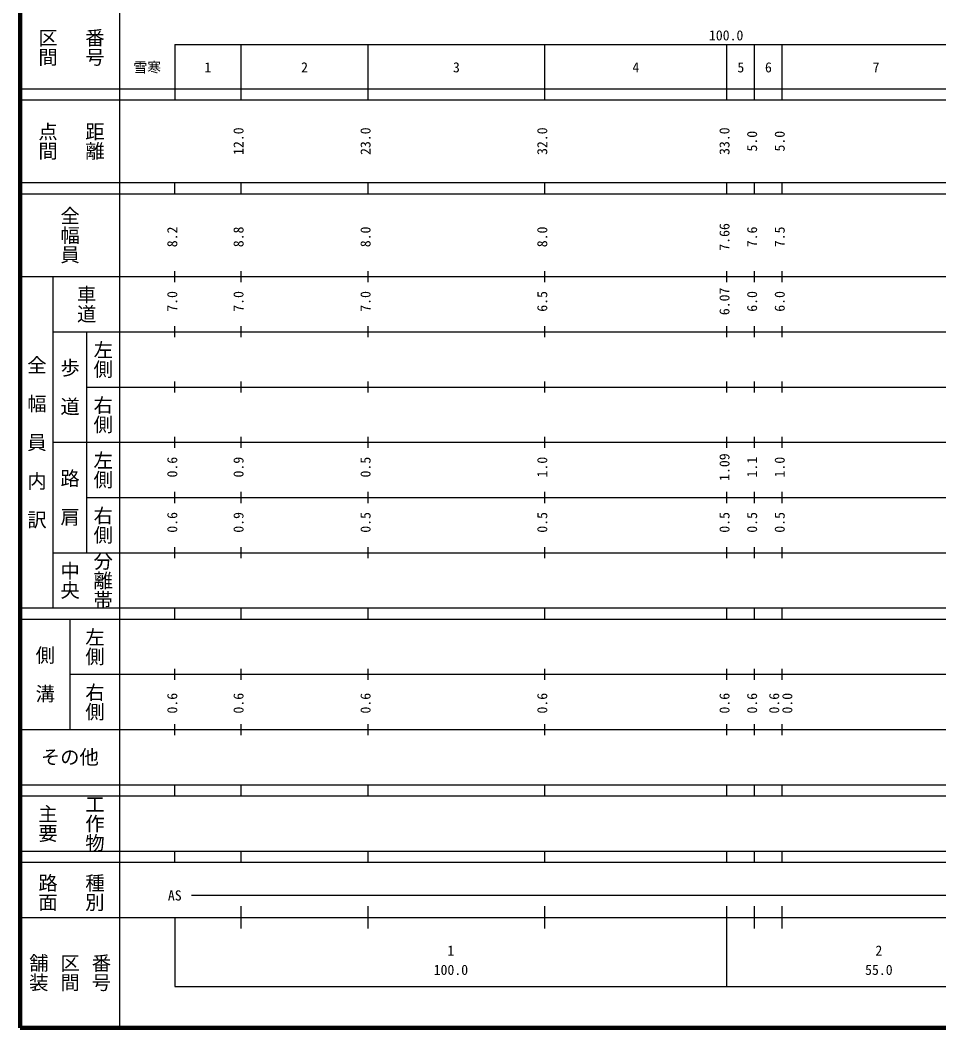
# Model space of a CAD drawing. Units: millimetres on the paper, enlarged 1000 times. Extents: x 40000 to 680000, y 20000 to 380000.
# Drawn here: x 40000 to 206364, y 20000 to 202409 of the extents above; entities that cross this region are included whole.
import ezdxf
from ezdxf.enums import TextEntityAlignment as Align

# ---------------------------------------------------------------- set-up
doc = ezdxf.new("R2010")
doc.units = ezdxf.units.MM
doc.header["$LTSCALE"] = 1000
doc.layers.add('M-TTL', color=2, linetype='Continuous', lineweight=140)
doc.layers.add('M-TTL-BAND', color=7, linetype='Continuous', lineweight=25)
doc.styles.add('@ＭＳ ゴシック', font='')
doc.styles.add('ＭＳ ゴシック', font='')
doc.styles.get('@ＭＳ ゴシック').set_extended_font_data('@MS Gothic')
doc.styles.get('ＭＳ ゴシック').set_extended_font_data('MS Gothic')

msp = doc.modelspace()

# ---------------------------------------------------------------- linework, layer by layer
at = {"layer": 'M-TTL'}
for p, q in [((40000, 380000), (40000, 20000)), ((40000, 20000), (680000, 20000))]:
    msp.add_line(p, q, dxfattribs=at)
at = {"layer": 'M-TTL-BAND'}
for p, q in [((58000, 370000), (58000, 20000)), ((68000, 198000), (579000, 198000)), ((68000, 198000), (68000, 188000)), ((80000, 188000), (80000, 198000)), ((103000, 188000), (103000, 198000)), ((135000, 188000), (135000, 198000)), ((168000, 188000), (168000, 198000)), ((173000, 188000), (173000, 198000)), ((178000, 188000), (178000, 198000)), ((40000, 190000), (579000, 190000)), ((40000, 188000), (579000, 188000)), ((40000, 173000), (579000, 173000)), ((68000, 171000), (68000, 173000)), ((80000, 171000), (80000, 173000)), ((103000, 171000), (103000, 173000)), ((135000, 171000), (135000, 173000)), ((168000, 171000), (168000, 173000)), ((173000, 171000), (173000, 173000)), ((178000, 171000), (178000, 173000)), ((40000, 171000), (579000, 171000)), ((68000, 155000), (68000, 157000)), ((80000, 155000), (80000, 157000)), ((103000, 155000), (103000, 157000)), ((135000, 155000), (135000, 157000)), ((168000, 155000), (168000, 157000)), ((173000, 155000), (173000, 157000)), ((178000, 155000), (178000, 157000)), ((40000, 156000), (579000, 156000)), ((46000, 96000), (46000, 156000)), ((46000, 146000), (579000, 146000)), ((52000, 146000), (52000, 106000)), ((68000, 145000), (68000, 147000)), ((80000, 145000), (80000, 147000)), ((103000, 145000), (103000, 147000)), ((135000, 145000), (135000, 147000)), ((168000, 145000), (168000, 147000)), ((173000, 145000), (173000, 147000)), ((178000, 145000), (178000, 147000)), ((68000, 135000), (68000, 137000)), ((80000, 135000), (80000, 137000)), ((103000, 135000), (103000, 137000)), ((135000, 135000), (135000, 137000)), ((168000, 135000), (168000, 137000)), ((173000, 135000), (173000, 137000)), ((178000, 135000), (178000, 137000)), ((52000, 136000), (579000, 136000)), ((46000, 126000), (579000, 126000)), ((68000, 125000), (68000, 127000)), ((80000, 125000), (80000, 127000)), ((103000, 125000), (103000, 127000)), ((135000, 125000), (135000, 127000)), ((168000, 125000), (168000, 127000)), ((173000, 125000), (173000, 127000)), ((178000, 125000), (178000, 127000)), ((68000, 115000), (68000, 117000)), ((80000, 115000), (80000, 117000)), ((103000, 115000), (103000, 117000)), ((135000, 115000), (135000, 117000)), ((168000, 115000), (168000, 117000)), ((173000, 115000), (173000, 117000)), ((178000, 115000), (178000, 117000)), ((52000, 116000), (579000, 116000)), ((46000, 106000), (579000, 106000)), ((68000, 105000), (68000, 107000)), ((80000, 105000), (80000, 107000)), ((103000, 105000), (103000, 107000)), ((135000, 105000), (135000, 107000)), ((168000, 105000), (168000, 107000)), ((173000, 105000), (173000, 107000)), ((178000, 105000), (178000, 107000)), ((40000, 96000), (579000, 96000)), ((68000, 94000), (68000, 96000)), ((80000, 94000), (80000, 96000)), ((103000, 94000), (103000, 96000)), ((135000, 94000), (135000, 96000)), ((168000, 94000), (168000, 96000)), ((173000, 94000), (173000, 96000)), ((178000, 94000), (178000, 96000)), ((40000, 94000), (579000, 94000)), ((49000, 94000), (49000, 74000)), ((49000, 84000), (579000, 84000)), ((68000, 83000), (68000, 85000)), ((80000, 83000), (80000, 85000)), ((103000, 83000), (103000, 85000)), ((135000, 83000), (135000, 85000)), ((168000, 83000), (168000, 85000)), ((173000, 83000), (173000, 85000)), ((178000, 83000), (178000, 85000)), ((68000, 73000), (68000, 75000)), ((80000, 73000), (80000, 75000)), ((103000, 73000), (103000, 75000)), ((135000, 73000), (135000, 75000)), ((168000, 73000), (168000, 75000)), ((173000, 73000), (173000, 75000)), ((178000, 73000), (178000, 75000)), ((40000, 74000), (579000, 74000)), ((40000, 64000), (579000, 64000)), ((68000, 62000), (68000, 64000)), ((80000, 62000), (80000, 64000)), ((103000, 62000), (103000, 64000)), ((135000, 62000), (135000, 64000)), ((168000, 62000), (168000, 64000)), ((173000, 62000), (173000, 64000)), ((178000, 62000), (178000, 64000)), ((40000, 62000), (579000, 62000)), ((40000, 52000), (579000, 52000)), ((68000, 50000), (68000, 52000)), ((80000, 50000), (80000, 52000)), ((103000, 50000), (103000, 52000)), ((135000, 50000), (135000, 52000)), ((168000, 50000), (168000, 52000)), ((173000, 50000), (173000, 52000)), ((178000, 50000), (178000, 52000)), ((40000, 50000), (579000, 50000)), ((71000, 44000), (565000, 44000)), ((80000, 38000), (80000, 42000)), ((103000, 38000), (103000, 42000)), ((135000, 38000), (135000, 42000)), ((168000, 27500), (168000, 42000)), ((173000, 38000), (173000, 42000)), ((178000, 38000), (178000, 42000)), ((40000, 40000), (579000, 40000)), ((68000, 40000), (68000, 27500)), ((68000, 27500), (579000, 27500))]:
    msp.add_line(p, q, dxfattribs=at)

# ---------------------------------------------------------------- texts
at = {"layer": 'M-TTL-BAND', "style": '@ＭＳ ゴシック'}
for s, p in [('番号', (53500, 197500)), ('区間', (45000, 197500)), ('点間', (45000, 180500)), ('距離', (53500, 180500)), ('全幅員', (49000, 163500)), ('車道', (52000, 151000)), ('左側', (55000, 141000)), ('全\u3000幅\u3000員\u3000内\u3000訳', (43000, 126000)), ('歩\u3000道', (49000, 136000)), ('右側', (55000, 131000)), ('左側', (55000, 121000)), ('路\u3000肩', (49000, 116000)), ('右側', (55000, 111000)), ('分離帯', (55000, 101000)), ('中央', (49000, 101000)), ('左側', (53500, 89000)), ('側\u3000溝', (44500, 84000)), ('右側', (53500, 79000)), ('主要', (45000, 57000)), ('工作物', (53500, 57000)), ('路面', (45000, 44500)), ('種別', (53500, 44500)), ('舗装', (43333, 30000)), ('区間', (49000, 30000)), ('番号', (54667, 30000))]:
    msp.add_text(s, height=2566, rotation=270, dxfattribs=at).set_placement(p, align=Align.MIDDLE_CENTER)
at = {"layer": 'M-TTL-BAND', "style": 'ＭＳ ゴシック'}
for s, p in [('100.0', (167844, 198195)), ('雪寒', (63017, 192405)), ('1', (74000, 192405)), ('2', (91500, 192405)), ('3', (119000, 192405)), ('4', (151500, 192405)), ('5', (170500, 192405)), ('6', (175500, 192405)), ('7', (195000, 192405)), ('AS', (68000, 42500)), ('1', (118000, 32523)), ('2', (195500, 32523)), ('100.0', (118000, 29033)), ('55.0', (195500, 29033))]:
    msp.add_text(s, height=1833, dxfattribs=at).set_placement(p, align=Align.BOTTOM_CENTER)
for s, p in [('12.0', (81000, 180500)), ('23.0', (104000, 180500)), ('32.0', (136000, 180500)), ('33.0', (169000, 180500)), ('5.0', (174000, 180500)), ('5.0', (179000, 180500)), ('8.2', (69000, 163174)), ('8.8', (81000, 163174)), ('8.0', (104000, 163174)), ('8.0', (136000, 163174)), ('7.66', (169000, 163174)), ('7.6', (174000, 163174)), ('7.5', (179000, 163174)), ('7.0', (69000, 151500)), ('7.0', (81000, 151500)), ('7.0', (104000, 151500)), ('6.07', (169000, 151500)), ('6.0', (174000, 151500)), ('6.0', (179000, 151500)), ('6.5', (136000, 151500)), ('0.6', (69000, 121500)), ('0.9', (81000, 121500)), ('0.5', (104000, 121500)), ('1.0', (136000, 121500)), ('1.09', (169000, 121500)), ('1.1', (174000, 121500)), ('1.0', (179000, 121500)), ('0.6', (69000, 111500)), ('0.9', (81000, 111500)), ('0.5', (104000, 111500)), ('0.5', (136000, 111500)), ('0.5', (169000, 111500)), ('0.5', (174000, 111500)), ('0.5', (179000, 111500)), ('0.6', (69000, 78764)), ('0.6', (81000, 78764)), ('0.6', (104000, 78764)), ('0.6', (136000, 78764)), ('0.6', (169000, 78764)), ('0.6', (174000, 78764)), ('0.6', (178000, 78764)), ('0.0', (180370, 78764))]:
    msp.add_text(s, height=1833, rotation=90, dxfattribs=at).set_placement(p, align=Align.BOTTOM_CENTER)
msp.add_text('その他', height=2566, dxfattribs=at).set_placement((49000, 69000), align=Align.MIDDLE_CENTER)

doc.saveas('drawing.dxf')
